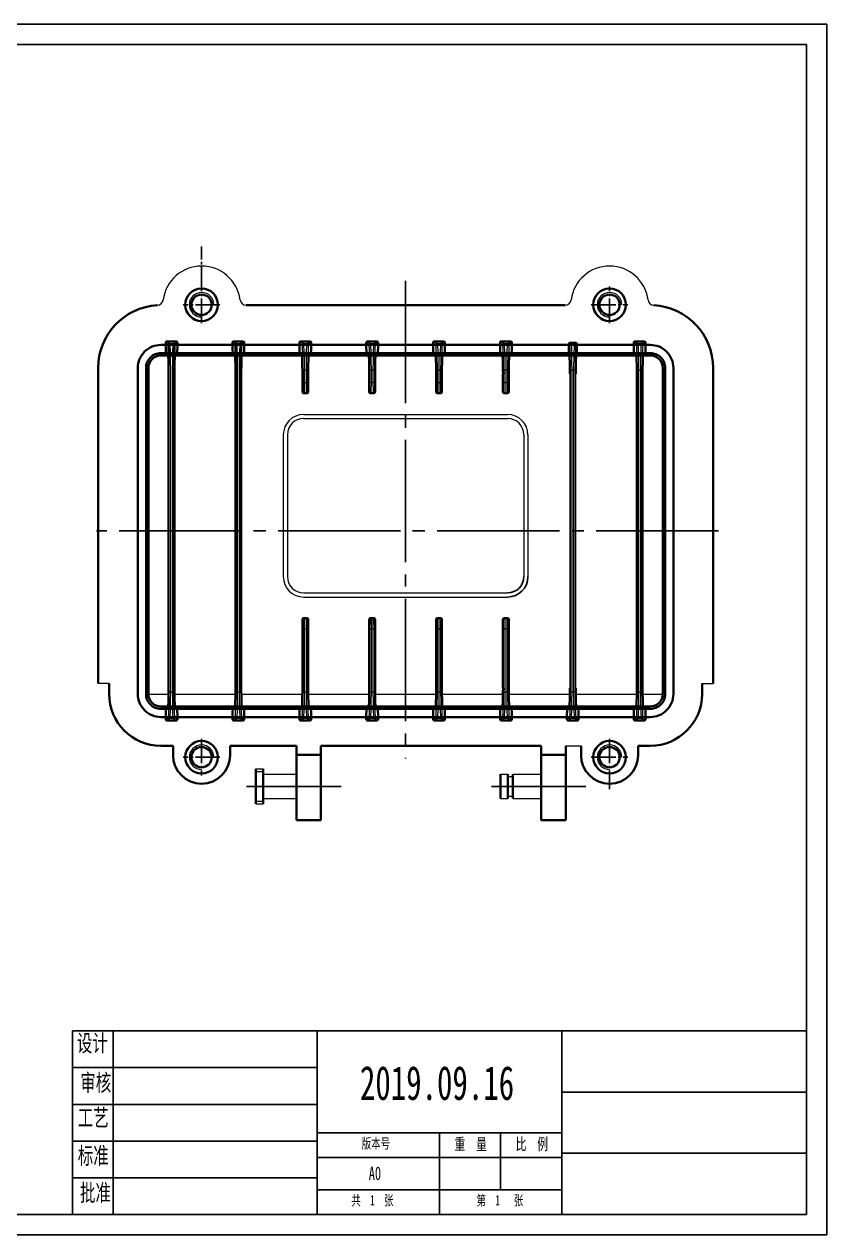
# Model space of a CAD drawing. Header units: millimetres. Extents: x -193 to 647, y -142 to 155.
# Drawn here: x 450.4 to 647.2, y -142.3 to 154.7 of the extents above; entities that cross this region are included whole.
import ezdxf

# ---------------------------------------------------------------- set-up
doc = ezdxf.new("R2010")
doc.units = ezdxf.units.MM
doc.linetypes.add('EB_DASHDOT', pattern=[39, 30, -3, 3, -3])
doc.layers.get('0').update_dxf_attribs({"lineweight": 0})
for name, color, linetype, lineweight in [('CAXA0', 7, 'Continuous', 70), ('CAXA1', 1, 'EB_DASHDOT', 25), ('图框_内框线', 5, 'Continuous', 50), ('图框_外框线', 7, 'EB_DASHDOT', 0), ('图框_标题栏属性', 1, 'EB_DASHDOT', 0)]:
    doc.layers.add(name, color=color, linetype=linetype, lineweight=lineweight)
doc.styles.add('标准', font='', dxfattribs={"width": 0.667})
doc.styles.get('标准').set_extended_font_data('FangSong_GB2312')

msp = doc.modelspace()

# ---------------------------------------------------------------- linework, layer by layer
at = {"color": 0, "linetype": 'Continuous', "lineweight": 35}
for p, q in [((504.8, 85.82), (583.01, 85.82)), ((468.5, 70.42), (468.5, -6.98)), ((619.31, 70.42), (619.31, -6.98)), ((471.2, -6.98), (471.2, -9.58)), ((616.61, -6.98), (616.61, -9.58)), ((486.88, -22.28), (483.9, -22.28)), ((486.88, -24.58), (486.88, -22.28)), ((517.14, -22.28), (500.89, -22.28)), ((500.89, -24.58), (500.89, -22.28)), ((517.14, -40.51), (517.14, -22.28)), ((577.17, -22.28), (523.14, -22.28)), ((523.14, -40.51), (523.14, -22.28)), ((577.17, -40.51), (577.17, -22.28)), ((583.17, -40.51), (583.17, -22.28)), ((586.92, -24.58), (586.92, -22.28)), ((603.91, -22.28), (600.93, -22.28)), ((600.93, -24.58), (600.93, -22.28)), ((523.14, -24.5), (517.14, -24.5)), ((583.17, -24.5), (577.17, -24.5)), ((507.14, -36.53), (507.14, -27.93)), ((508.94, -36.53), (508.94, -27.93)), ((567.17, -35.23), (567.17, -29.23)), ((568.97, -35.23), (568.97, -29.23)), ((570.17, -35.23), (570.17, -29.23)), ((517.14, -40.51), (523.14, -40.51)), ((577.17, -40.51), (583.17, -40.51))]:
    msp.add_line(p, q, dxfattribs=at)
at = {"color": 7, "lineweight": 13, "ltscale": 0.338252}
for p, q in [((483.9, 76.07), (485.07, 76.07)), ((504.34, 76.07), (517.87, 76.07)), ((520.74, 76.07), (534.27, 76.07)), ((537.14, 76.07), (550.67, 76.07)), ((553.54, 76.07), (567.07, 76.07)), ((602.74, 76.07), (603.91, 76.07)), ((501.47, -15.23), (487.94, -15.23)), ((517.87, -15.23), (504.34, -15.23)), ((534.27, -15.23), (520.74, -15.23)), ((550.67, -15.23), (537.14, -15.23)), ((567.07, -15.23), (553.54, -15.23)), ((583.47, -15.23), (569.94, -15.23)), ((599.87, -15.23), (586.34, -15.23))]:
    msp.add_line(p, q, dxfattribs=at)
at = {"color": 7, "lineweight": 35, "ltscale": 0.013987}
for p, q in [((485.07, 76.63), (485.07, 76.07)), ((487.94, 76.07), (487.94, 76.63)), ((501.47, 76.63), (501.47, 76.07)), ((504.34, 76.07), (504.34, 76.63)), ((517.87, 76.63), (517.87, 76.07)), ((520.74, 76.07), (520.74, 76.63)), ((534.27, 76.63), (534.27, 76.07)), ((537.14, 76.07), (537.14, 76.63)), ((550.67, 76.63), (550.67, 76.07)), ((553.54, 76.07), (553.54, 76.63)), ((567.07, 76.63), (567.07, 76.07)), ((569.94, 76.07), (569.94, 76.63)), ((599.87, 76.63), (599.87, 76.07)), ((602.74, 76.07), (602.74, 76.63)), ((485.07, -15.23), (485.07, -15.79)), ((487.94, -15.79), (487.94, -15.23)), ((501.47, -15.23), (501.47, -15.79)), ((504.34, -15.79), (504.34, -15.23)), ((517.87, -15.23), (517.87, -15.79)), ((520.74, -15.79), (520.74, -15.23)), ((534.27, -15.23), (534.27, -15.79)), ((537.14, -15.79), (537.14, -15.23)), ((550.67, -15.23), (550.67, -15.79)), ((553.54, -15.79), (553.54, -15.23)), ((567.07, -15.23), (567.07, -15.79)), ((569.94, -15.79), (569.94, -15.23)), ((583.47, -15.23), (583.47, -15.79)), ((586.34, -15.79), (586.34, -15.23)), ((599.87, -15.23), (599.87, -15.79)), ((602.74, -15.79), (602.74, -15.23))]:
    msp.add_line(p, q, dxfattribs=at)
at = {"color": 7, "lineweight": 13, "ltscale": 0.021062}
for p, q in [((485.07, 76.63), (485.74, 76.11)), ((487.94, 76.63), (487.28, 76.11)), ((517.87, 76.63), (518.54, 76.11)), ((534.27, 76.63), (534.94, 76.11)), ((537.14, 76.63), (536.48, 76.11)), ((567.07, 76.63), (567.74, 76.11)), ((569.94, 76.63), (569.28, 76.11)), ((600.54, 76.11), (599.87, 76.63)), ((485.07, -15.79), (485.74, -15.27)), ((487.28, -15.27), (487.94, -15.79)), ((517.87, -15.79), (518.54, -15.27)), ((534.27, -15.79), (534.94, -15.27)), ((536.48, -15.27), (537.14, -15.79)), ((567.07, -15.79), (567.74, -15.27)), ((569.28, -15.27), (569.94, -15.79)), ((599.87, -15.79), (600.54, -15.27))]:
    msp.add_line(p, q, dxfattribs=at)
at = {"color": 7, "lineweight": 35, "ltscale": 0.056752}
for p, q in [((487.64, 76.93), (485.37, 76.93)), ((504.04, 76.93), (501.77, 76.93)), ((520.44, 76.93), (518.17, 76.93)), ((536.84, 76.93), (534.57, 76.93)), ((569.64, 76.93), (567.37, 76.93)), ((602.44, 76.93), (600.17, 76.93)), ((485.37, -16.09), (487.64, -16.09)), ((501.77, -16.09), (504.04, -16.09)), ((518.17, -16.09), (520.44, -16.09)), ((534.57, -16.09), (536.84, -16.09)), ((567.37, -16.09), (569.64, -16.09)), ((583.77, -16.09), (586.04, -16.09)), ((600.17, -16.09), (602.44, -16.09))]:
    msp.add_line(p, q, dxfattribs=at)
at = {"color": 7, "lineweight": 13, "ltscale": 0.021058}
for p, q in [((485.37, 76.93), (486.04, 76.41)), ((486.98, 76.41), (487.64, 76.93)), ((501.77, 76.93), (502.44, 76.41)), ((519.78, 76.41), (520.44, 76.93)), ((534.57, 76.93), (535.24, 76.41)), ((550.97, 76.93), (551.64, 76.41)), ((552.58, 76.41), (553.24, 76.93)), ((568.98, 76.41), (569.64, 76.93)), ((601.78, 76.41), (602.44, 76.93)), ((486.04, -15.57), (485.37, -16.09)), ((487.64, -16.09), (486.98, -15.57)), ((502.44, -15.57), (501.77, -16.09)), ((520.44, -16.09), (519.78, -15.57)), ((535.24, -15.57), (534.57, -16.09)), ((551.64, -15.57), (550.97, -16.09)), ((553.24, -16.09), (552.58, -15.57)), ((569.64, -16.09), (568.98, -15.57)), ((584.44, -15.57), (583.77, -16.09)), ((602.44, -16.09), (601.78, -15.57))]:
    msp.add_line(p, q, dxfattribs=at)
at = {"color": 7, "lineweight": 35}
for p, q in [((485.79, 75.73), (485.79, -8.15)), ((487.22, -8.15), (487.22, 75.7)), ((502.19, 75.73), (502.19, -8.15)), ((503.62, -8.15), (503.62, 75.7)), ((600.59, 68.99), (600.59, -8.15)), ((602.02, -8.15), (602.02, 68.99)), ((518.59, 8.72), (518.59, -8.15)), ((520.02, -8.15), (520.02, 8.72)), ((534.99, 8.72), (534.99, -8.15)), ((536.42, -8.15), (536.42, 8.72)), ((551.39, 8.72), (551.39, -8.15)), ((552.82, -8.15), (552.82, 8.72)), ((567.79, 8.72), (567.79, -8.15)), ((569.22, -8.15), (569.22, 8.72))]:
    msp.add_line(p, q, dxfattribs=at)
at = {"color": 7, "lineweight": 13, "ltscale": 0.023506}
for p, q in [((486.04, 76.41), (486.98, 76.41)), ((486.98, -15.57), (486.04, -15.57))]:
    msp.add_line(p, q, dxfattribs=at)
at = {"color": 7, "lineweight": 13, "ltscale": 0.170918}
msp.add_line((487.94, 76.07), (494.78, 76.07), dxfattribs=at)
at = {"color": 7, "lineweight": 13, "ltscale": 0.014633}
msp.add_line((500.89, 76.07), (501.47, 76.07), dxfattribs=at)
at = {"color": 7, "lineweight": 13, "ltscale": 0.021061}
for p, q in [((502.14, 76.11), (501.47, 76.63)), ((504.34, 76.63), (503.68, 76.11)), ((520.74, 76.63), (520.08, 76.11)), ((550.67, 76.63), (551.34, 76.11)), ((553.54, 76.63), (552.88, 76.11)), ((602.74, 76.63), (602.08, 76.11)), ((501.47, -15.79), (502.14, -15.27)), ((503.68, -15.27), (504.34, -15.79)), ((520.08, -15.27), (520.74, -15.79)), ((550.67, -15.79), (551.34, -15.27)), ((552.88, -15.27), (553.54, -15.79)), ((583.47, -15.79), (584.14, -15.27)), ((585.68, -15.27), (586.34, -15.79)), ((602.08, -15.27), (602.74, -15.79))]:
    msp.add_line(p, q, dxfattribs=at)
at = {"color": 7, "lineweight": 13, "ltscale": 0.023505}
for p, q in [((502.44, 76.41), (503.38, 76.41)), ((518.84, 76.41), (519.78, 76.41)), ((535.24, 76.41), (536.18, 76.41)), ((551.64, 76.41), (552.58, 76.41)), ((568.04, 76.41), (568.98, 76.41)), ((584.44, 76.41), (585.38, 76.41)), ((600.84, 76.41), (601.78, 76.41)), ((503.38, -15.57), (502.44, -15.57)), ((519.78, -15.57), (518.84, -15.57)), ((536.18, -15.57), (535.24, -15.57)), ((552.58, -15.57), (551.64, -15.57)), ((568.98, -15.57), (568.04, -15.57)), ((585.38, -15.57), (584.44, -15.57)), ((601.78, -15.57), (600.84, -15.57))]:
    msp.add_line(p, q, dxfattribs=at)
at = {"color": 7, "lineweight": 13, "ltscale": 0.021059}
for p, q in [((503.38, 76.41), (504.04, 76.93)), ((518.17, 76.93), (518.84, 76.41)), ((536.18, 76.41), (536.84, 76.93)), ((567.37, 76.93), (568.04, 76.41)), ((600.17, 76.93), (600.84, 76.41)), ((504.04, -16.09), (503.38, -15.57)), ((518.84, -15.57), (518.17, -16.09)), ((536.84, -16.09), (536.18, -15.57)), ((568.04, -15.57), (567.37, -16.09)), ((586.04, -16.09), (585.38, -15.57)), ((600.84, -15.57), (600.17, -16.09))]:
    msp.add_line(p, q, dxfattribs=at)
at = {"color": 7, "lineweight": 35, "ltscale": 0.05675}
for p, q in [((553.24, 76.93), (550.97, 76.93)), ((550.97, -16.09), (553.24, -16.09))]:
    msp.add_line(p, q, dxfattribs=at)
at = {"color": 7, "lineweight": 13, "ltscale": 0.262025}
msp.add_line((569.94, 76.07), (580.42, 76.07), dxfattribs=at)
at = {"color": 7, "lineweight": 35, "ltscale": 0.067055}
msp.add_line((583.92, 76.28), (583.96, 73.6), dxfattribs=at)
at = {"color": 7, "lineweight": 13, "ltscale": 0.006735}
msp.add_line((584.14, 76.11), (583.92, 76.28), dxfattribs=at)
at = {"color": 7, "lineweight": 35, "ltscale": 0.026942}
msp.add_line((585.3, 76.58), (584.22, 76.58), dxfattribs=at)
at = {"color": 7, "lineweight": 13, "ltscale": 0.006862}
msp.add_line((584.22, 76.58), (584.44, 76.41), dxfattribs=at)
at = {"color": 7, "lineweight": 35, "ltscale": 0.007436}
msp.add_line((585.59, 76.58), (585.3, 76.58), dxfattribs=at)
at = {"color": 7, "lineweight": 13, "ltscale": 0.006912}
msp.add_line((585.38, 76.41), (585.59, 76.58), dxfattribs=at)
at = {"color": 7, "lineweight": 13, "ltscale": 0.006955}
msp.add_line((585.68, 76.11), (585.89, 76.28), dxfattribs=at)
at = {"color": 7, "lineweight": 35, "ltscale": 0.067008}
msp.add_line((585.86, 73.6), (585.89, 76.28), dxfattribs=at)
at = {"color": 7, "lineweight": 13, "ltscale": 0.333525}
msp.add_line((586.53, 76.07), (599.87, 76.07), dxfattribs=at)
at = {"color": 7, "lineweight": 35, "ltscale": 0.019646}
for p, q in [((485.13, 74.07), (485.66, 73.49)), ((503.75, 73.49), (504.28, 74.07)), ((517.93, 74.07), (518.46, 73.49)), ((536.55, 73.49), (537.08, 74.07)), ((550.73, 74.07), (551.26, 73.49)), ((567.13, 74.07), (567.66, 73.49)), ((599.93, 74.07), (600.46, 73.49)), ((485.66, -12.64), (485.13, -13.23)), ((504.28, -13.23), (503.75, -12.64)), ((518.46, -12.64), (517.93, -13.23)), ((537.08, -13.23), (536.55, -12.64)), ((551.26, -12.64), (550.73, -13.23)), ((567.66, -12.64), (567.13, -13.23)), ((586.28, -13.23), (585.75, -12.64)), ((600.46, -12.64), (599.93, -13.23))]:
    msp.add_line(p, q, dxfattribs=at)
at = {"color": 7, "lineweight": 35, "ltscale": 0.019645}
for p, q in [((487.35, 73.49), (487.88, 74.07)), ((501.53, 74.07), (502.06, 73.49)), ((520.15, 73.49), (520.68, 74.07)), ((534.33, 74.07), (534.86, 73.49)), ((552.95, 73.49), (553.48, 74.07)), ((569.35, 73.49), (569.88, 74.07)), ((602.15, 73.49), (602.68, 74.07)), ((487.88, -13.23), (487.35, -12.64)), ((502.06, -12.64), (501.53, -13.23)), ((520.68, -13.23), (520.15, -12.64)), ((534.86, -12.64), (534.33, -13.23)), ((553.48, -13.23), (552.95, -12.64)), ((569.88, -13.23), (569.35, -12.64)), ((584.06, -12.64), (583.53, -13.23)), ((602.68, -13.23), (602.15, -12.64))]:
    msp.add_line(p, q, dxfattribs=at)
at = {"color": 7, "lineweight": 13, "ltscale": 0.173277}
msp.add_line((494.81, 74.07), (487.88, 74.07), dxfattribs=at)
at = {"color": 7, "lineweight": 13, "ltscale": 0.016992}
msp.add_line((501.53, 74.07), (500.85, 74.07), dxfattribs=at)
at = {"color": 7, "lineweight": 13, "ltscale": 0.341284}
for p, q in [((517.93, 74.07), (504.28, 74.07)), ((550.73, 74.07), (537.08, 74.07)), ((504.28, -13.23), (517.93, -13.23)), ((537.08, -13.23), (550.73, -13.23)), ((586.28, -13.23), (599.93, -13.23))]:
    msp.add_line(p, q, dxfattribs=at)
at = {"color": 7, "lineweight": 13, "ltscale": 0.341286}
for p, q in [((534.33, 74.07), (520.68, 74.07)), ((567.13, 74.07), (553.48, 74.07)), ((487.88, -13.23), (501.53, -13.23)), ((520.68, -13.23), (534.33, -13.23)), ((553.48, -13.23), (567.13, -13.23)), ((569.88, -13.23), (583.53, -13.23))]:
    msp.add_line(p, q, dxfattribs=at)
at = {"color": 7, "lineweight": 13, "ltscale": 0.264384}
msp.add_line((580.46, 74.07), (569.88, 74.07), dxfattribs=at)
at = {"color": 7, "lineweight": 35, "ltscale": 0.003654}
msp.add_line((583.96, 73.6), (584.06, 73.49), dxfattribs=at)
at = {"color": 7, "lineweight": 35, "ltscale": 0.003898}
msp.add_line((585.75, 73.49), (585.86, 73.6), dxfattribs=at)
at = {"color": 7, "lineweight": 13, "ltscale": 0.335884}
msp.add_line((599.93, 74.07), (586.5, 74.07), dxfattribs=at)
at = {"color": 7, "lineweight": 13}
for p, q in [((485.93, -9.07), (485.93, 69.91)), ((486.23, 69.91), (486.23, -9.07)), ((486.79, -9.07), (486.79, 69.91)), ((487.09, 69.91), (487.09, -9.07)), ((502.33, -9.07), (502.33, 69.91)), ((502.63, 69.91), (502.63, -9.07)), ((503.19, -9.07), (503.19, 69.91)), ((503.49, 69.91), (503.49, -9.07)), ((584.33, -9.07), (584.33, 69.91)), ((584.63, 69.91), (584.63, -9.07)), ((585.19, -9.07), (585.19, 69.91)), ((585.49, 69.91), (585.49, -9.07)), ((600.73, -9.07), (600.73, 69.91)), ((601.03, 69.91), (601.03, -9.07)), ((601.59, -9.07), (601.59, 69.91)), ((601.89, 69.91), (601.89, -9.07)), ((518.73, -9.07), (518.73, 8.97)), ((519.03, 9.02), (519.03, -9.07)), ((519.59, -9.07), (519.59, 9.02)), ((519.89, 8.97), (519.89, -9.07)), ((535.13, -9.07), (535.13, 8.97)), ((535.43, 9.02), (535.43, -9.07)), ((535.99, -9.07), (535.99, 9.02)), ((536.29, 8.97), (536.29, -9.07)), ((551.53, -9.07), (551.53, 8.97)), ((551.83, 9.02), (551.83, -9.07)), ((552.39, -9.07), (552.39, 9.02)), ((552.69, 8.97), (552.69, -9.07)), ((567.93, -9.07), (567.93, 8.97)), ((568.23, 9.02), (568.23, -9.07)), ((568.79, -9.07), (568.79, 9.02)), ((569.09, 8.97), (569.09, -9.07))]:
    msp.add_line(p, q, dxfattribs=at)
at = {"color": 7, "lineweight": 35, "ltscale": 0.136397}
for p, q in [((518.59, 68.99), (518.59, 64.51)), ((520.02, 64.51), (520.02, 68.99)), ((534.99, 68.99), (534.99, 64.51)), ((536.42, 64.51), (536.42, 68.99)), ((551.39, 68.99), (551.39, 64.51)), ((552.82, 64.51), (552.82, 68.99)), ((567.79, 68.99), (567.79, 64.51)), ((569.22, 64.51), (569.22, 68.99))]:
    msp.add_line(p, q, dxfattribs=at)
at = {"color": 7, "lineweight": 13, "ltscale": 0.101797}
for p, q in [((518.73, 65.84), (518.73, 69.91)), ((519.03, 69.91), (519.03, 65.84)), ((519.59, 65.84), (519.59, 69.91)), ((519.89, 69.91), (519.89, 65.84)), ((535.13, 65.84), (535.13, 69.91)), ((535.43, 69.91), (535.43, 65.84)), ((535.99, 65.84), (535.99, 69.91)), ((536.29, 69.91), (536.29, 65.84)), ((551.53, 65.84), (551.53, 69.91)), ((551.83, 69.91), (551.83, 65.84)), ((552.39, 65.84), (552.39, 69.91)), ((552.69, 69.91), (552.69, 65.84)), ((567.93, 65.84), (567.93, 69.91)), ((568.23, 69.91), (568.23, 65.84)), ((568.79, 65.84), (568.79, 69.91)), ((569.09, 69.91), (569.09, 65.84))]:
    msp.add_line(p, q, dxfattribs=at)
at = {"color": 7, "lineweight": 13, "ltscale": 0.007497}
for p, q in [((518.73, 69.91), (519.03, 69.91)), ((519.89, 69.91), (519.59, 69.91)), ((535.13, 69.91), (535.43, 69.91)), ((536.29, 69.91), (535.99, 69.91)), ((551.53, 69.91), (551.83, 69.91)), ((567.93, 69.91), (568.23, 69.91)), ((569.09, 69.91), (568.79, 69.91)), ((585.49, 69.91), (585.19, 69.91)), ((600.73, 69.91), (601.03, 69.91)), ((519.03, 66.82), (518.73, 66.82)), ((519.89, 66.82), (519.59, 66.82)), ((535.43, 66.82), (535.13, 66.82)), ((536.29, 66.82), (535.99, 66.82)), ((551.83, 66.82), (551.53, 66.82)), ((568.23, 66.82), (567.93, 66.82)), ((569.09, 66.82), (568.79, 66.82)), ((518.73, 6.41), (519.03, 6.41)), ((519.59, 6.41), (519.89, 6.41)), ((535.13, 6.41), (535.43, 6.41)), ((535.99, 6.41), (536.29, 6.41)), ((551.53, 6.41), (551.83, 6.41)), ((567.93, 6.41), (568.23, 6.41)), ((568.79, 6.41), (569.09, 6.41)), ((485.93, -9.07), (486.23, -9.07)), ((487.09, -9.07), (486.79, -9.07)), ((503.49, -9.07), (503.19, -9.07)), ((518.73, -9.07), (519.03, -9.07)), ((519.89, -9.07), (519.59, -9.07)), ((535.13, -9.07), (535.43, -9.07)), ((536.29, -9.07), (535.99, -9.07)), ((551.53, -9.07), (551.83, -9.07)), ((567.93, -9.07), (568.23, -9.07)), ((569.09, -9.07), (568.79, -9.07)), ((585.49, -9.07), (585.19, -9.07)), ((600.73, -9.07), (601.03, -9.07))]:
    msp.add_line(p, q, dxfattribs=at)
at = {"color": 7, "lineweight": 13, "ltscale": 0.014}
for p, q in [((519.59, 69.91), (519.03, 69.91)), ((535.99, 69.91), (535.43, 69.91)), ((568.79, 69.91), (568.23, 69.91)), ((519.03, 66.82), (519.59, 66.82)), ((535.43, 66.82), (535.99, 66.82)), ((568.23, 66.82), (568.79, 66.82)), ((519.03, 6.41), (519.59, 6.41)), ((535.43, 6.41), (535.99, 6.41)), ((568.79, 6.41), (568.23, 6.41)), ((486.23, -9.07), (486.79, -9.07)), ((519.03, -9.07), (519.59, -9.07)), ((535.43, -9.07), (535.99, -9.07)), ((568.23, -9.07), (568.79, -9.07))]:
    msp.add_line(p, q, dxfattribs=at)
at = {"color": 7, "lineweight": 13, "ltscale": 0.014001}
for p, q in [((552.39, 69.91), (551.83, 69.91)), ((585.19, 69.91), (584.63, 69.91)), ((601.59, 69.91), (601.03, 69.91)), ((551.83, 66.82), (552.39, 66.82)), ((551.83, 6.41), (552.39, 6.41)), ((502.63, -9.07), (503.19, -9.07)), ((551.83, -9.07), (552.39, -9.07)), ((584.63, -9.07), (585.19, -9.07)), ((601.03, -9.07), (601.59, -9.07))]:
    msp.add_line(p, q, dxfattribs=at)
at = {"color": 7, "lineweight": 13, "ltscale": 0.007495}
for p, q in [((552.69, 69.91), (552.39, 69.91)), ((584.33, 69.91), (584.63, 69.91)), ((601.89, 69.91), (601.59, 69.91)), ((552.69, 66.82), (552.39, 66.82)), ((552.39, 6.41), (552.69, 6.41)), ((502.33, -9.07), (502.63, -9.07)), ((552.69, -9.07), (552.39, -9.07)), ((584.33, -9.07), (584.63, -9.07)), ((601.89, -9.07), (601.59, -9.07))]:
    msp.add_line(p, q, dxfattribs=at)
at = {"color": 7, "lineweight": 13, "ltscale": 0.003245}
for p, q in [((518.59, 64.51), (518.66, 64.63)), ((519.95, 64.63), (520.02, 64.51)), ((534.99, 64.51), (535.06, 64.63)), ((536.35, 64.63), (536.42, 64.51)), ((551.39, 64.51), (551.46, 64.63)), ((552.75, 64.63), (552.82, 64.51)), ((567.79, 64.51), (567.86, 64.63)), ((569.15, 64.63), (569.22, 64.51)), ((518.66, 8.61), (518.59, 8.72)), ((520.02, 8.72), (519.95, 8.61)), ((535.06, 8.61), (534.99, 8.72)), ((536.42, 8.72), (536.35, 8.61)), ((551.46, 8.61), (551.39, 8.72)), ((552.82, 8.72), (552.75, 8.61)), ((567.86, 8.61), (567.79, 8.72)), ((569.22, 8.72), (569.15, 8.61))]:
    msp.add_line(p, q, dxfattribs=at)
at = {"color": 7, "lineweight": 13, "ltscale": 0.003256}
for p, q in [((518.96, 64.33), (518.89, 64.21)), ((518.89, 9.02), (518.96, 8.91)), ((519.65, 8.91), (519.72, 9.02)), ((535.29, 9.02), (535.36, 8.91)), ((536.05, 8.91), (536.12, 9.02)), ((551.69, 9.02), (551.76, 8.91)), ((552.45, 8.91), (552.52, 9.02)), ((568.09, 9.02), (568.16, 8.91)), ((568.85, 8.91), (568.92, 9.02))]:
    msp.add_line(p, q, dxfattribs=at)
at = {"color": 7, "lineweight": 35, "ltscale": 0.020625}
for p, q in [((519.72, 64.21), (518.89, 64.21)), ((536.12, 64.21), (535.29, 64.21)), ((568.92, 64.21), (568.09, 64.21)), ((518.89, 9.02), (519.72, 9.02)), ((535.29, 9.02), (536.12, 9.02)), ((568.09, 9.02), (568.92, 9.02))]:
    msp.add_line(p, q, dxfattribs=at)
at = {"color": 7, "lineweight": 13, "ltscale": 0.017276}
for p, q in [((519.65, 64.33), (518.96, 64.33)), ((552.45, 64.33), (551.76, 64.33)), ((518.96, 8.91), (519.65, 8.91)), ((551.76, 8.91), (552.45, 8.91))]:
    msp.add_line(p, q, dxfattribs=at)
at = {"color": 7, "lineweight": 13, "ltscale": 0.003255}
for p, q in [((519.72, 64.21), (519.65, 64.33)), ((535.36, 64.33), (535.29, 64.21)), ((536.12, 64.21), (536.05, 64.33)), ((551.76, 64.33), (551.69, 64.21)), ((552.52, 64.21), (552.45, 64.33)), ((568.16, 64.33), (568.09, 64.21)), ((568.92, 64.21), (568.85, 64.33))]:
    msp.add_line(p, q, dxfattribs=at)
at = {"color": 7, "lineweight": 13, "ltscale": 0.017278}
for p, q in [((536.05, 64.33), (535.36, 64.33)), ((568.85, 64.33), (568.16, 64.33)), ((535.36, 8.91), (536.05, 8.91)), ((568.16, 8.91), (568.85, 8.91))]:
    msp.add_line(p, q, dxfattribs=at)
at = {"color": 7, "lineweight": 35, "ltscale": 0.020624}
for p, q in [((552.52, 64.21), (551.69, 64.21)), ((551.69, 9.02), (552.52, 9.02))]:
    msp.add_line(p, q, dxfattribs=at)
at = {"lineweight": 25}
for p, q in [((462.19, -101.25), (522.19, -101.25)), ((462.19, -110.25), (522.19, -110.25)), ((462.19, -119.25), (522.19, -119.25)), ((462.19, -128.25), (522.19, -128.25))]:
    msp.add_line(p, q, dxfattribs=at)
at = {"color": 0, "linetype": 'Continuous', "lineweight": 35}
for points in [[(603.91, -15.23), (483.9, -15.23, -0.414214), (478.25, -9.58), (478.25, 70.42, -0.414214), (483.9, 76.07), (603.91, 76.07, -0.414214), (609.56, 70.42), (609.56, -9.58, -0.414214)], [(603.91, -13.23), (483.9, -13.23, -0.414214), (480.25, -9.58), (480.25, 70.42, -0.414214), (483.9, 74.07), (603.91, 74.07, -0.414214), (607.56, 70.42), (607.56, -9.58, -0.414214)], [(603.91, -12.65), (483.9, -12.65, -0.414214), (480.83, -9.58), (480.83, 70.42, -0.414214), (483.9, 73.49), (603.91, 73.49, -0.414214), (606.98, 70.42), (606.98, -9.58, -0.414214)]]:
    msp.add_lwpolyline(points, format="xyb", close=True, dxfattribs=at)
at = {"color": 7, "lineweight": 13}
for points in [[(485.93, 69.91), (485.9, 72.81), (485.84, 75.05), (485.78, 75.89), (485.75, 76.08), (485.74, 76.11), (485.74, 76.11)], [(486.04, 76.41), (486.04, 76.41), (486.04, 76.4), (486.06, 76.35), (486.1, 75.99), (486.17, 74.36), (486.21, 72.23), (486.23, 69.91)], [(486.79, 69.91), (486.8, 72.29), (486.84, 74.48), (486.91, 75.97), (486.95, 76.33), (486.97, 76.4), (486.97, 76.41), (486.98, 76.41)], [(487.28, 76.11), (487.27, 76.11), (487.27, 76.1), (487.24, 76.01), (487.19, 75.33), (487.12, 73.26), (487.09, 69.91)], [(502.33, 69.91), (502.3, 72.81), (502.24, 75.05), (502.18, 75.89), (502.15, 76.08), (502.14, 76.11), (502.14, 76.11)], [(502.44, 76.41), (502.44, 76.41), (502.45, 76.39), (502.48, 76.23), (502.55, 75.02), (502.62, 71.71), (502.63, 69.91)], [(503.19, 69.91), (503.2, 72.29), (503.24, 74.48), (503.31, 75.97), (503.35, 76.33), (503.37, 76.4), (503.37, 76.41), (503.38, 76.41)], [(503.68, 76.11), (503.67, 76.11), (503.67, 76.1), (503.64, 76.01), (503.59, 75.33), (503.52, 73.26), (503.49, 69.91)], [(518.73, 69.91), (518.69, 73.54), (518.62, 75.44), (518.57, 76), (518.55, 76.09), (518.54, 76.11), (518.54, 76.11)], [(518.84, 76.41), (518.84, 76.41), (518.84, 76.4), (518.86, 76.35), (518.9, 75.99), (518.97, 74.36), (519.01, 72.23), (519.03, 69.91)], [(519.59, 69.91), (519.6, 72.29), (519.64, 74.48), (519.71, 75.97), (519.75, 76.33), (519.77, 76.4), (519.77, 76.41), (519.78, 76.41)], [(520.08, 76.11), (520.07, 76.11), (520.07, 76.1), (520.04, 76.01), (519.99, 75.33), (519.92, 73.26), (519.89, 69.91)], [(535.13, 69.91), (535.1, 72.81), (535.04, 75.05), (534.98, 75.89), (534.95, 76.08), (534.94, 76.11), (534.94, 76.11)], [(535.24, 76.41), (535.24, 76.41), (535.24, 76.4), (535.26, 76.35), (535.3, 75.99), (535.37, 74.36), (535.41, 72.23), (535.43, 69.91)], [(535.99, 69.91), (536, 72.29), (536.04, 74.48), (536.11, 75.97), (536.15, 76.33), (536.17, 76.4), (536.17, 76.41), (536.18, 76.41)], [(536.48, 76.11), (536.47, 76.11), (536.47, 76.1), (536.44, 76.01), (536.39, 75.33), (536.32, 73.26), (536.29, 69.91)], [(551.53, 69.91), (551.5, 72.81), (551.44, 75.05), (551.38, 75.89), (551.35, 76.08), (551.34, 76.11), (551.34, 76.11)], [(551.64, 76.41), (551.64, 76.41), (551.64, 76.4), (551.66, 76.35), (551.7, 75.99), (551.77, 74.36), (551.81, 72.23), (551.83, 69.91)], [(552.39, 69.91), (552.4, 72.29), (552.44, 74.48), (552.51, 75.97), (552.55, 76.33), (552.57, 76.4), (552.57, 76.41), (552.58, 76.41)], [(552.88, 76.11), (552.87, 76.11), (552.87, 76.1), (552.84, 76.01), (552.79, 75.33), (552.72, 73.26), (552.69, 69.91)], [(567.93, 69.91), (567.9, 72.81), (567.84, 75.05), (567.78, 75.89), (567.75, 76.08), (567.74, 76.11), (567.74, 76.11)], [(568.04, 76.41), (568.04, 76.41), (568.04, 76.4), (568.06, 76.35), (568.1, 75.99), (568.17, 74.36), (568.21, 72.23), (568.23, 69.91)], [(568.79, 69.91), (568.8, 72.29), (568.84, 74.48), (568.91, 75.97), (568.95, 76.33), (568.97, 76.4), (568.97, 76.41), (568.98, 76.41)], [(569.28, 76.11), (569.27, 76.11), (569.27, 76.1), (569.24, 76.01), (569.19, 75.33), (569.12, 73.26), (569.09, 69.91)], [(584.33, 69.91), (584.3, 72.81), (584.24, 75.05), (584.18, 75.89), (584.15, 76.08), (584.14, 76.11), (584.14, 76.11)], [(584.44, 76.41), (584.44, 76.41), (584.45, 76.39), (584.48, 76.23), (584.55, 75.02), (584.62, 71.71), (584.63, 69.91)], [(585.19, 69.91), (585.22, 73.72), (585.29, 75.72), (585.34, 76.3), (585.36, 76.39), (585.37, 76.41), (585.38, 76.41)], [(585.68, 76.11), (585.67, 76.11), (585.67, 76.1), (585.65, 76.04), (585.6, 75.58), (585.56, 74.9), (585.51, 73.13), (585.49, 69.91)], [(600.73, 69.91), (600.7, 72.81), (600.64, 75.05), (600.58, 75.89), (600.55, 76.08), (600.54, 76.11), (600.54, 76.11)], [(600.84, 76.41), (600.84, 76.41), (600.85, 76.39), (600.88, 76.23), (600.95, 75.02), (601.02, 71.71), (601.03, 69.91)], [(601.59, 69.91), (601.6, 72.29), (601.64, 74.48), (601.71, 75.97), (601.75, 76.33), (601.77, 76.4), (601.77, 76.41), (601.78, 76.41)], [(602.08, 76.11), (602.07, 76.11), (602.07, 76.1), (602.04, 76.01), (601.99, 75.33), (601.92, 73.26), (601.89, 69.91)], [(518.66, 64.63), (518.66, 64.63), (518.67, 64.67), (518.69, 64.9), (518.72, 66.13), (518.73, 66.82)], [(519.03, 66.82), (519, 64.83), (518.97, 64.4), (518.96, 64.34), (518.96, 64.33)], [(519.65, 64.33), (519.65, 64.34), (519.64, 64.4), (519.61, 64.83), (519.59, 66.82)], [(519.89, 66.82), (519.92, 65), (519.94, 64.7), (519.95, 64.63), (519.95, 64.63)], [(535.06, 64.63), (535.06, 64.63), (535.07, 64.67), (535.09, 64.93), (535.13, 66.82)], [(535.43, 66.82), (535.4, 64.83), (535.37, 64.4), (535.36, 64.34), (535.36, 64.33)], [(536.05, 64.33), (536.05, 64.34), (536.04, 64.4), (536.01, 64.83), (535.99, 66.82)], [(536.29, 66.82), (536.32, 65), (536.34, 64.7), (536.35, 64.63), (536.35, 64.63)], [(551.46, 64.63), (551.46, 64.63), (551.47, 64.67), (551.49, 64.93), (551.53, 66.82)], [(551.83, 66.82), (551.8, 64.83), (551.77, 64.4), (551.76, 64.34), (551.76, 64.33)], [(552.45, 64.33), (552.45, 64.34), (552.44, 64.4), (552.41, 64.83), (552.39, 66.82)], [(552.69, 66.82), (552.72, 65), (552.74, 64.7), (552.75, 64.63), (552.75, 64.63)], [(567.86, 64.63), (567.86, 64.63), (567.87, 64.67), (567.89, 64.93), (567.93, 66.82)], [(568.23, 66.82), (568.2, 64.83), (568.17, 64.4), (568.16, 64.34), (568.16, 64.33)], [(568.85, 64.33), (568.85, 64.34), (568.84, 64.4), (568.81, 64.83), (568.79, 66.82)], [(569.09, 66.82), (569.12, 65), (569.14, 64.7), (569.15, 64.63), (569.15, 64.63)], [(518.73, 6.41), (518.7, 8.23), (518.67, 8.53), (518.66, 8.6), (518.66, 8.61)], [(518.96, 8.91), (518.96, 8.89), (518.97, 8.83), (519, 8.4), (519.03, 6.41)], [(519.59, 6.41), (519.61, 8.4), (519.64, 8.83), (519.65, 8.89), (519.65, 8.91)], [(519.95, 8.61), (519.95, 8.6), (519.94, 8.56), (519.92, 8.3), (519.89, 6.41)], [(535.13, 6.41), (535.1, 8.23), (535.07, 8.53), (535.06, 8.6), (535.06, 8.61)], [(535.36, 8.91), (535.36, 8.89), (535.37, 8.83), (535.4, 8.4), (535.43, 6.41)], [(535.99, 6.41), (536.01, 8.4), (536.04, 8.83), (536.05, 8.89), (536.05, 8.91)], [(536.35, 8.61), (536.35, 8.6), (536.34, 8.56), (536.32, 8.3), (536.29, 6.41)], [(551.53, 6.41), (551.5, 8.23), (551.47, 8.53), (551.46, 8.6), (551.46, 8.61)], [(551.76, 8.91), (551.76, 8.89), (551.77, 8.83), (551.8, 8.4), (551.83, 6.41)], [(552.39, 6.41), (552.41, 8.4), (552.44, 8.83), (552.45, 8.89), (552.45, 8.91)], [(552.75, 8.61), (552.75, 8.6), (552.74, 8.56), (552.72, 8.3), (552.69, 6.41)], [(567.93, 6.41), (567.9, 8.23), (567.87, 8.53), (567.86, 8.6), (567.86, 8.61)], [(568.16, 8.91), (568.16, 8.89), (568.17, 8.83), (568.2, 8.4), (568.23, 6.41)], [(568.79, 6.41), (568.81, 8.4), (568.84, 8.83), (568.85, 8.89), (568.85, 8.91)], [(569.15, 8.61), (569.15, 8.6), (569.14, 8.56), (569.12, 8.34), (569.09, 7.1), (569.09, 6.41)], [(485.74, -15.27), (485.74, -15.27), (485.75, -15.25), (485.77, -15.17), (485.83, -14.48), (485.89, -12.42), (485.93, -9.07)], [(486.23, -9.07), (486.21, -11.45), (486.17, -13.63), (486.1, -15.12), (486.06, -15.49), (486.04, -15.56), (486.04, -15.57), (486.04, -15.57)], [(486.98, -15.57), (486.97, -15.56), (486.96, -15.54), (486.93, -15.39), (486.86, -14.18), (486.79, -10.87), (486.79, -9.07)], [(487.09, -9.07), (487.11, -11.96), (487.17, -14.2), (487.23, -15.05), (487.26, -15.23), (487.27, -15.26), (487.28, -15.27)], [(502.14, -15.27), (502.14, -15.27), (502.15, -15.25), (502.17, -15.17), (502.23, -14.48), (502.29, -12.42), (502.33, -9.07)], [(502.63, -9.07), (502.61, -11.45), (502.57, -13.63), (502.5, -15.12), (502.46, -15.49), (502.44, -15.56), (502.44, -15.57), (502.44, -15.57)], [(503.38, -15.57), (503.37, -15.57), (503.37, -15.56), (503.35, -15.51), (503.31, -15.15), (503.24, -13.52), (503.2, -11.39), (503.19, -9.07)], [(503.49, -9.07), (503.51, -11.96), (503.57, -14.2), (503.63, -15.05), (503.66, -15.23), (503.67, -15.26), (503.68, -15.27)], [(518.54, -15.27), (518.54, -15.27), (518.55, -15.25), (518.57, -15.17), (518.63, -14.48), (518.69, -12.42), (518.73, -9.07)], [(519.03, -9.07), (519.01, -11.45), (518.97, -13.63), (518.9, -15.12), (518.86, -15.49), (518.84, -15.56), (518.84, -15.57), (518.84, -15.57)], [(519.78, -15.57), (519.77, -15.57), (519.77, -15.56), (519.75, -15.51), (519.71, -15.15), (519.64, -13.52), (519.6, -11.39), (519.59, -9.07)], [(519.89, -9.07), (519.91, -11.96), (519.97, -14.2), (520.03, -15.05), (520.06, -15.23), (520.07, -15.26), (520.08, -15.27)], [(534.94, -15.27), (534.94, -15.27), (534.95, -15.25), (534.97, -15.17), (535.03, -14.48), (535.09, -12.42), (535.13, -9.07)], [(535.43, -9.07), (535.41, -11.45), (535.37, -13.63), (535.3, -15.12), (535.26, -15.49), (535.24, -15.56), (535.24, -15.57), (535.24, -15.57)], [(536.18, -15.57), (536.17, -15.57), (536.17, -15.56), (536.15, -15.51), (536.11, -15.15), (536.04, -13.52), (536, -11.39), (535.99, -9.07)], [(536.29, -9.07), (536.31, -11.96), (536.37, -14.2), (536.43, -15.05), (536.46, -15.23), (536.47, -15.26), (536.48, -15.27)], [(551.34, -15.27), (551.34, -15.27), (551.35, -15.25), (551.37, -15.17), (551.43, -14.48), (551.49, -12.42), (551.53, -9.07)], [(551.83, -9.07), (551.81, -11.45), (551.77, -13.63), (551.7, -15.12), (551.66, -15.49), (551.64, -15.56), (551.64, -15.57), (551.64, -15.57)], [(552.58, -15.57), (552.57, -15.57), (552.57, -15.56), (552.55, -15.51), (552.51, -15.15), (552.44, -13.52), (552.4, -11.39), (552.39, -9.07)], [(552.69, -9.07), (552.71, -11.96), (552.77, -14.2), (552.83, -15.05), (552.86, -15.23), (552.87, -15.26), (552.88, -15.27)], [(567.74, -15.27), (567.74, -15.27), (567.75, -15.25), (567.77, -15.17), (567.83, -14.48), (567.89, -12.42), (567.93, -9.07)], [(568.23, -9.07), (568.21, -11.45), (568.17, -13.63), (568.1, -15.12), (568.06, -15.49), (568.04, -15.56), (568.04, -15.57), (568.04, -15.57)], [(568.98, -15.57), (568.97, -15.57), (568.97, -15.56), (568.95, -15.51), (568.91, -15.15), (568.84, -13.52), (568.8, -11.39), (568.79, -9.07)], [(569.09, -9.07), (569.12, -12.7), (569.19, -14.6), (569.24, -15.16), (569.26, -15.24), (569.27, -15.26), (569.28, -15.27)], [(584.14, -15.27), (584.14, -15.27), (584.15, -15.25), (584.17, -15.17), (584.23, -14.48), (584.29, -12.42), (584.33, -9.07)], [(584.63, -9.07), (584.61, -11.45), (584.57, -13.63), (584.5, -15.12), (584.46, -15.49), (584.44, -15.56), (584.44, -15.57), (584.44, -15.57)], [(585.38, -15.57), (585.37, -15.57), (585.37, -15.56), (585.35, -15.51), (585.31, -15.15), (585.24, -13.52), (585.2, -11.39), (585.19, -9.07)], [(585.49, -9.07), (585.52, -12.7), (585.59, -14.6), (585.64, -15.16), (585.66, -15.24), (585.67, -15.26), (585.68, -15.27)], [(600.54, -15.27), (600.54, -15.27), (600.55, -15.25), (600.57, -15.17), (600.63, -14.48), (600.69, -12.42), (600.73, -9.07)], [(601.03, -9.07), (601.01, -11.45), (600.97, -13.63), (600.9, -15.12), (600.86, -15.49), (600.84, -15.56), (600.84, -15.57), (600.84, -15.57)], [(601.78, -15.57), (601.77, -15.56), (601.76, -15.54), (601.73, -15.39), (601.66, -14.18), (601.59, -10.87), (601.59, -9.07)], [(601.89, -9.07), (601.91, -11.96), (601.97, -14.2), (602.03, -15.05), (602.06, -15.23), (602.07, -15.26), (602.08, -15.27)]]:
    msp.add_lwpolyline(points, dxfattribs=at)
at = {"color": 0, "linetype": 'Continuous', "lineweight": 35}
for centre, radius in [((493.88, 85.92), 4), ((593.93, 85.92), 4), ((493.88, 85.92), 2.5), ((593.93, 85.92), 2.5), ((493.88, -25.08), 4), ((493.88, -25.08), 2.5), ((593.93, -25.08), 4), ((593.93, -25.08), 2.5)]:
    msp.add_circle(centre, radius, dxfattribs=at)
at = {"color": 1, "linetype": 'Continuous', "lineweight": 20}
for centre in [(493.88, 85.92), (593.93, 85.92), (493.88, -25.08), (593.93, -25.08)]:
    msp.add_arc(centre, 3, 0, 270, dxfattribs=at)
at = {"color": 0, "linetype": 'Continuous', "lineweight": 35}
for centre, radius, start, end in [((483.9, 70.42), 15.4, 93.1508, 180), ((603.91, 70.42), 15.4, 0, 86.8492), ((483.9, -9.58), 12.7, 180, 270), ((603.91, -9.58), 12.7, 270, 0), ((493.88, -24.58), 7, 180, 0), ((593.93, -24.58), 7, 180, 0)]:
    msp.add_arc(centre, radius, start, end, dxfattribs=at)
at = {"color": 7, "lineweight": 35}
for centre, radius, start, end in [((485.37, 76.63), 0.3, 89.9842, 180.0029), ((487.64, 76.63), 0.3, 359.9971, 90.0157), ((501.77, 76.63), 0.3, 89.9842, 180.0029), ((504.04, 76.63), 0.3, 359.9971, 90.0157), ((518.17, 76.63), 0.3, 89.9842, 180.0029), ((520.44, 76.63), 0.3, 359.9971, 90.0157), ((534.57, 76.63), 0.3, 89.9842, 180.0029), ((536.84, 76.63), 0.3, 359.9971, 90.0157), ((550.97, 76.63), 0.3, 89.9842, 180.0029), ((553.24, 76.63), 0.3, 359.9971, 90.0157), ((567.37, 76.63), 0.3, 89.9842, 180.0029), ((569.64, 76.63), 0.3, 359.9971, 90.0157), ((584.22, 76.28), 0.297, 90.1842, 181.2825), ((585.6, 76.29), 0.296, 359.4196, 91.1445), ((600.17, 76.63), 0.3, 89.9842, 180.0029), ((602.44, 76.63), 0.3, 359.9971, 90.0157), ((518.89, 64.51), 0.3, 179.9498, 269.9922), ((519.72, 64.51), 0.3, 270.0078, 0.0502), ((535.29, 64.51), 0.3, 179.9498, 269.9922), ((536.12, 64.51), 0.3, 270.0078, 0.0502), ((551.69, 64.51), 0.3, 179.9498, 269.9922), ((552.52, 64.51), 0.3, 270.0078, 0.0502), ((568.09, 64.51), 0.3, 179.9498, 269.9922), ((568.92, 64.51), 0.3, 270.033, 0.0297), ((518.89, 8.72), 0.3, 90.0078, 180.0502), ((519.72, 8.72), 0.3, 359.9498, 89.9922), ((535.29, 8.72), 0.3, 90.0078, 180.0502), ((536.12, 8.72), 0.3, 359.9498, 89.9922), ((551.69, 8.72), 0.3, 90.0078, 180.0502), ((552.52, 8.72), 0.3, 359.9498, 89.9922), ((568.09, 8.72), 0.3, 90.0078, 180.0502), ((568.92, 8.72), 0.3, 359.9498, 89.9922), ((485.37, -15.79), 0.3, 179.9971, 270.0157), ((487.64, -15.79), 0.3, 269.9842, 0.0029), ((501.77, -15.79), 0.3, 179.9971, 270.0157), ((504.04, -15.79), 0.3, 269.9842, 0.0029), ((518.17, -15.79), 0.3, 179.9971, 270.0157), ((520.44, -15.79), 0.3, 269.9842, 0.0029), ((534.57, -15.79), 0.3, 179.9971, 270.0157), ((536.84, -15.79), 0.3, 269.9842, 0.0029), ((550.97, -15.79), 0.3, 179.9971, 270.0157), ((553.24, -15.79), 0.3, 269.9842, 0.0029), ((567.37, -15.79), 0.3, 179.9971, 270.0157), ((569.64, -15.79), 0.3, 269.9842, 0.0029), ((583.77, -15.79), 0.3, 179.9971, 270.0157), ((586.04, -15.79), 0.3, 269.9842, 0.0029), ((600.17, -15.79), 0.3, 179.9971, 270.0157), ((602.44, -15.79), 0.3, 269.9842, 0.0029)]:
    msp.add_arc(centre, radius, start, end, dxfattribs=at)
at = {"color": 7, "lineweight": 13}
for centre, radius, start, end in [((486.98, 76.11), 0.3, 0.0475, 89.9396), ((503.37, 76.11), 0.3, 0.1036, 89.8835), ((519.78, 76.11), 0.3, 0.0474, 89.9397), ((536.18, 76.11), 0.3, 0.0474, 89.9397), ((552.58, 76.11), 0.3, 0.0475, 89.9396), ((568.97, 76.11), 0.3, 0.1036, 89.8835), ((585.37, 76.11), 0.3, 0.1036, 89.8835), ((601.78, 76.11), 0.3, 0.0474, 89.9397), ((519.65, 64.63), 0.3, 270.0864, 359.8555), ((536.05, 64.63), 0.3, 270.0864, 359.8555), ((568.85, 64.63), 0.3, 270.0864, 359.8555), ((519.65, 8.6), 0.301, 0.2005, 89.8575), ((536.05, 8.6), 0.301, 0.2005, 89.8575), ((568.85, 8.61), 0.3, 0.1445, 89.9136)]:
    msp.add_arc(centre, radius, start, end, dxfattribs=at)
at = {"color": 7, "lineweight": 35}
for centre, major_axis, start_param, end_param in [((485.13, 76.07), (0, -2), 4.712389, 6.248279), ((487.88, 76.07), (0, 2), 3.176499, 4.712389), ((501.53, 76.07), (0, 2), 1.570796, 3.106686), ((504.28, 76.07), (0, 2), 3.176499, 4.712389), ((517.93, 76.07), (0, 2), 1.570796, 3.106686), ((520.68, 76.07), (0, 2), 3.176499, 4.712389), ((534.33, 76.07), (0, 2), 1.570796, 3.106686), ((537.08, 76.07), (0, 2), 3.176499, 4.712389), ((550.73, 76.07), (0, 2), 1.570796, 3.106686), ((553.48, 76.07), (0, 2), 3.176499, 4.712389), ((567.13, 76.07), (0, 2), 1.570796, 3.106686), ((569.88, 76.07), (0, 2), 3.176499, 4.712389), ((599.93, 76.07), (0, 2), 1.570796, 3.106686), ((602.68, 76.07), (0, 2), 3.176499, 4.712389), ((485.65, 68.99), (0, 4.5), 4.712389, 6.248279), ((487.36, 68.99), (0, -4.5), 3.176499, 4.712389), ((502.05, 68.99), (0, 4.5), 4.712389, 6.248279), ((503.76, 68.99), (0, -4.5), 3.176499, 4.712389), ((518.45, 68.99), (0, 4.5), 4.712389, 6.248279), ((520.16, 68.99), (0, -4.5), 3.176499, 4.712389), ((534.85, 68.99), (0, 4.5), 4.712389, 6.248279), ((536.56, 68.99), (0, -4.5), 3.176499, 4.712389), ((551.25, 68.99), (0, 4.5), 4.712389, 6.248279), ((552.96, 68.99), (0, -4.5), 3.176499, 4.712389), ((567.65, 68.99), (0, 4.5), 4.712389, 6.248279), ((569.36, 68.99), (0, -4.5), 3.176499, 4.712389), ((584.05, 68.99), (0, 4.5), 4.712389, 6.248279), ((585.76, 68.99), (0, -4.5), 3.176499, 4.712389), ((600.45, 68.99), (0, 4.5), 4.712389, 6.248279), ((602.16, 68.99), (0, -4.5), 3.176499, 4.712389), ((485.65, -8.15), (0, -4.5), 0.034907, 1.570796), ((487.36, -8.15), (0, -4.5), 4.712389, 6.248279), ((502.05, -8.15), (0, -4.5), 0.034907, 1.570796), ((503.76, -8.15), (0, -4.5), 4.712389, 6.248279), ((518.45, -8.15), (0, -4.5), 0.034907, 1.570796), ((520.16, -8.15), (0, -4.5), 4.712389, 6.248279), ((534.85, -8.15), (0, -4.5), 0.034907, 1.570796), ((536.56, -8.15), (0, -4.5), 4.712389, 6.248279), ((551.25, -8.15), (0, -4.5), 0.034907, 1.570796), ((552.96, -8.15), (0, -4.5), 4.712389, 6.248279), ((567.65, -8.15), (0, -4.5), 0.034907, 1.570796), ((569.36, -8.15), (0, -4.5), 4.712389, 6.248279), ((584.05, -8.15), (0, -4.5), 0.034907, 1.570796), ((585.76, -8.15), (0, -4.5), 4.712389, 6.248279), ((600.45, -8.15), (0, -4.5), 0.034907, 1.570796), ((602.16, -8.15), (0, -4.5), 4.712389, 6.248279), ((485.13, -15.23), (0, 2), 0.034907, 1.570796), ((487.88, -15.23), (0, 2), 4.712389, 6.248279), ((501.53, -15.23), (0, 2), 0.034907, 1.570796), ((504.28, -15.23), (0, 2), 4.712389, 6.248279), ((517.93, -15.23), (0, 2), 0.034907, 1.570796), ((520.68, -15.23), (0, 2), 4.712389, 6.248279), ((534.33, -15.23), (0, 2), 0.034907, 1.570796), ((537.08, -15.23), (0, 2), 4.712389, 6.248279), ((550.73, -15.23), (0, 2), 0.034907, 1.570796), ((553.48, -15.23), (0, 2), 4.712389, 6.248279), ((567.13, -15.23), (0, 2), 0.034907, 1.570796), ((569.88, -15.23), (0, 2), 4.712389, 6.248279), ((583.53, -15.23), (0, 2), 0.034907, 1.570796), ((586.28, -15.23), (0, 2), 4.712389, 6.248279), ((599.93, -15.23), (0, 2), 0.034907, 1.570796), ((602.68, -15.23), (0, 2), 4.712389, 6.248279)]:
    msp.add_ellipse(centre, major_axis=major_axis, ratio=0.031426, start_param=start_param, end_param=end_param, dxfattribs=at)
at = {"color": 7, "lineweight": 13}
for centre, major_axis, ratio, start_param, end_param in [((486.04, 76.11), (-0.184, -0.237), 0.999208, 3.802957, 5.372985), ((502.44, 76.11), (-0.184, -0.237), 0.999208, 3.802957, 5.372985), ((518.84, 76.11), (-0.184, -0.237), 0.999208, 3.802957, 5.372985), ((535.24, 76.11), (-0.184, -0.237), 0.999208, 3.802957, 5.372985), ((551.64, 76.11), (-0.184, -0.237), 0.999208, 3.802957, 5.372985), ((568.04, 76.11), (-0.184, -0.237), 0.999208, 3.802957, 5.372985), ((584.44, 76.11), (-0.184, -0.237), 0.999208, 3.802957, 5.372985), ((600.84, 76.11), (-0.184, -0.237), 0.999208, 3.802957, 5.372985), ((518.96, 64.63), (-0.257, 0.154), 0.998138, 0.540984, 2.110136), ((535.36, 64.63), (-0.257, 0.154), 0.998138, 0.540984, 2.110136), ((551.76, 64.63), (-0.257, 0.154), 0.998138, 0.540984, 2.110136), ((552.45, 64.63), (-0.257, -0.154), 0.998138, 1.031457, 2.600609), ((568.16, 64.63), (-0.257, 0.154), 0.998138, 0.540984, 2.110136), ((518.96, 8.61), (0.257, 0.154), 0.998138, 1.031457, 2.600609), ((535.36, 8.61), (0.257, 0.154), 0.998138, 1.031457, 2.600609), ((551.76, 8.61), (0.257, 0.154), 0.998138, 1.031457, 2.600609), ((552.45, 8.61), (0.257, -0.154), 0.998138, 0.540984, 2.110136), ((568.16, 8.61), (-0.257, -0.154), 0.998138, 4.173049, 5.742202), ((486.04, -15.27), (-0.184, 0.237), 0.999208, 0.9102, 2.480229), ((486.98, -15.27), (0.184, 0.237), 0.999208, 3.802957, 5.372985), ((502.44, -15.27), (-0.184, 0.237), 0.999208, 0.9102, 2.480229), ((503.38, -15.27), (0.184, 0.237), 0.999208, 3.802957, 5.372985), ((518.84, -15.27), (-0.184, 0.237), 0.999208, 0.9102, 2.480229), ((519.78, -15.27), (0.184, 0.237), 0.999208, 3.802957, 5.372985), ((535.24, -15.27), (-0.184, 0.237), 0.999208, 0.9102, 2.480229), ((536.18, -15.27), (0.184, 0.237), 0.999208, 3.802957, 5.372985), ((551.64, -15.27), (-0.184, 0.237), 0.999208, 0.9102, 2.480229), ((552.58, -15.27), (0.184, 0.237), 0.999208, 3.802957, 5.372985), ((568.04, -15.27), (-0.184, 0.237), 0.999208, 0.9102, 2.480229), ((568.98, -15.27), (0.184, 0.237), 0.999208, 3.802957, 5.372985), ((584.44, -15.27), (-0.184, 0.237), 0.999208, 0.9102, 2.480229), ((585.38, -15.27), (0.184, 0.237), 0.999208, 3.802957, 5.372985), ((600.84, -15.27), (-0.184, 0.237), 0.999208, 0.9102, 2.480229), ((601.78, -15.27), (0.184, 0.237), 0.999208, 3.802957, 5.372985)]:
    msp.add_ellipse(centre, major_axis=major_axis, ratio=ratio, start_param=start_param, end_param=end_param, dxfattribs=at)
at = {"layer": 'CAXA0', "linetype": 'Continuous', "lineweight": 25}
for p, q in [((462.19, -137.25), (462.19, -92.25)), ((462.19, -92.25), (642.19, -92.25)), ((522.19, -92.25), (522.19, -137.25)), ((582.19, -92.25), (582.19, -137.25)), ((642.19, -92.25), (642.19, -137.25)), ((642.19, -107.25), (582.19, -107.25)), ((522.19, -117.25), (582.19, -117.25)), ((552.19, -117.25), (552.19, -137.25)), ((567.19, -117.25), (567.19, -131.25)), ((522.19, -123.25), (582.19, -123.25)), ((642.19, -122.25), (582.19, -122.25)), ((522.19, -131.25), (582.19, -131.25)), ((642.19, -137.25), (462.19, -137.25))]:
    msp.add_line(p, q, dxfattribs=at)
at = {"layer": 'CAXA1', "color": 1, "linetype": 'EB_DASHDOT', "lineweight": 25, "ltscale": 0.2}
for p, q in [((493.88, 81.42), (493.88, 100.23)), ((593.93, 81.42), (593.93, 90.42)), ((498.39, 85.92), (489.38, 85.92)), ((589.42, 85.92), (598.43, 85.92)), ((493.88, -20.58), (493.88, -29.58)), ((593.93, -20.58), (593.93, -32.91)), ((498.39, -25.08), (489.38, -25.08)), ((589.42, -25.08), (598.43, -25.08))]:
    msp.add_line(p, q, dxfattribs=at)
at = {"layer": 'CAXA1', "color": 1, "linetype": 'EB_DASHDOT', "lineweight": 25}
for p, q in [((543.91, 91.76), (543.91, -25.37)), ((620.63, 30.42), (468.11, 30.42)), ((504.91, -32.23), (528.07, -32.23)), ((564.93, -32.23), (588.09, -32.23))]:
    msp.add_line(p, q, dxfattribs=at)
at = {"layer": '图框_内框线', "linetype": 'Continuous', "lineweight": 25}
msp.add_lwpolyline([(252.19, -137.25), (642.19, -137.25), (642.19, 149.75), (252.19, 149.75), (252.19, -137.25)], dxfattribs=at)
at = {"layer": '图框_外框线', "linetype": 'Continuous', "lineweight": 25}
msp.add_line((472.19, -137.25), (472.19, -92.25), dxfattribs=at)
msp.add_lwpolyline([(246.96, -142.25), (647.19, -142.25), (647.19, 154.75), (246.96, 154.75), (246.96, -142.25)], dxfattribs=at)
at = {"layer": '图框_标题栏属性', "color": 0, "linetype": 'Continuous'}
for p, q in [((584.19, 68.99), (584.19, -8.15)), ((585.62, -8.15), (585.62, 68.99)), ((518.91, 59.01), (568.91, 59.01)), ((518.91, 58.01), (568.91, 58.01)), ((513.91, 54.01), (513.91, 19.22)), ((514.91, 54.01), (514.91, 19.22)), ((572.91, 54.01), (572.91, 19.22)), ((573.91, 54.01), (573.91, 19.22)), ((518.91, 15.22), (568.91, 15.22)), ((518.91, 14.22), (568.91, 14.22)), ((471.2, -6.98), (468.5, -6.98)), ((616.61, -6.98), (619.31, -6.98)), ((480.83, -9.58), (485.79, -9.58)), ((487.22, -9.58), (502.19, -9.58)), ((503.62, -9.58), (518.59, -9.58)), ((520.02, -9.58), (534.99, -9.58)), ((536.42, -9.58), (551.39, -9.58)), ((552.82, -9.58), (567.79, -9.58)), ((569.22, -9.58), (584.19, -9.58)), ((585.62, -9.58), (600.59, -9.58)), ((602.02, -9.58), (606.98, -9.58)), ((583.17, -22.28), (586.92, -22.28)), ((507.14, -27.93), (508.94, -27.93)), ((507.14, -28.63), (508.94, -28.63)), ((508.94, -29.23), (517.14, -29.23)), ((567.17, -29.23), (568.97, -29.23)), ((570.17, -29.23), (577.17, -29.23)), ((568.97, -29.83), (570.17, -29.83)), ((508.94, -35.23), (517.14, -35.23)), ((567.17, -35.23), (568.97, -35.23)), ((568.97, -34.63), (570.17, -34.63)), ((570.17, -35.23), (577.17, -35.23)), ((507.14, -35.83), (508.94, -35.83)), ((507.14, -36.53), (508.94, -36.53))]:
    msp.add_line(p, q, dxfattribs=at)
for centre, radius, start, end in [((493.88, 85.92), 9.5, 7.3031, 172.831), ((593.93, 85.92), 9.5, 7.169, 172.6969), ((482.97, 87.29), 1.5, 273.1508, 352.831), ((504.8, 87.32), 1.5, 187.3031, 270), ((583.01, 87.32), 1.5, 270, 352.6969), ((604.84, 87.29), 1.5, 187.169, 266.8492), ((518.91, 54.01), 5, 90, 180), ((518.91, 54.01), 4, 90, 180), ((568.91, 54.01), 5, 0, 90), ((568.91, 54.01), 4, 0, 90), ((518.91, 19.22), 5, 180, 270), ((518.91, 19.22), 4, 180, 270)]:
    msp.add_arc(centre, radius, start, end, dxfattribs=at)
at = {"layer": '图框_标题栏属性', "color": 0, "linetype": 'Continuous', "lineweight": 25}
for radius in [5, 4]:
    msp.add_arc((568.91, 19.22), radius, 270, 0, dxfattribs=at)

# ---------------------------------------------------------------- texts
at = {"color": 0, "linetype": 'Continuous', "lineweight": 25, "insert": (532.71, -100.83), "char_height": 8.333, "attachment_point": 1, "style": '标准'}
msp.add_mtext('2019.09.16', dxfattribs=at)
at = {"layer": 'CAXA0', "linetype": 'Continuous', "lineweight": 25, "attachment_point": 1, "style": '标准'}
for s, insert, char_height in [('设计', (463.3, -93.15), 4.167), ('审核', (464.13, -102.82), 4.167), ('工艺', (463.52, -111.42), 4.167), ('版本号', (533.13, -118.58), 2.5), ('{\\fFangSong_GB2312|b0|i0|c134|p34;重  量}', (555.89, -118.54), 2.9167), ('{\\fFangSong_GB2312|b0|i0|c134|p34;比  例}', (570.89, -118.54), 2.9167), ('标准', (463.52, -120.75), 4.167), ('A0', (534.87, -125.5), 3.333), ('批准', (464.05, -129.86), 4.167), ('共  1  张', (530.6, -132.54), 2.5), ('第  1   张', (561.3, -132.54), 2.5)]:
    msp.add_mtext(s, dxfattribs=dict(at, insert=insert, char_height=char_height))

doc.saveas('drawing.dxf')
